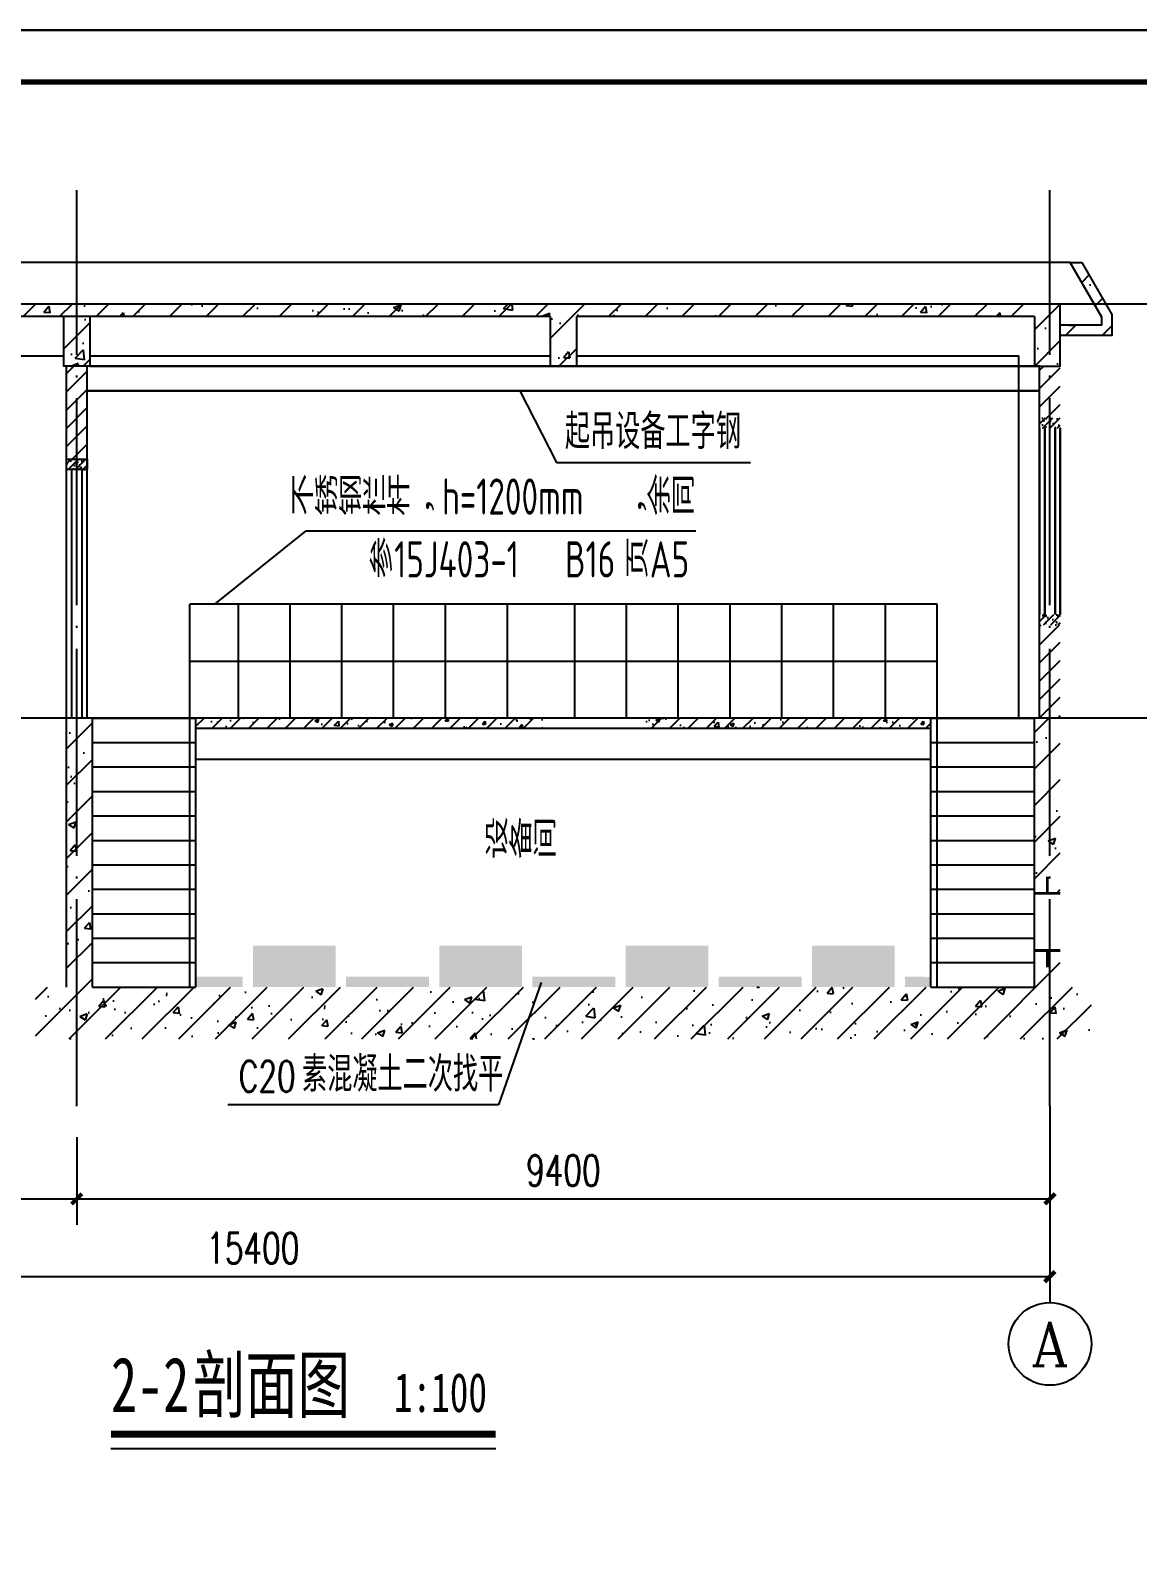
# Model space of a CAD drawing. Header units: millimetres. Extents: x 1742399 to 4898386, y 2481636 to 5226310.
# Drawn here: x 2260000 to 2270698, y 2601581 to 2616214 of the extents above; entities that cross this region are included whole.
import ezdxf
from ezdxf.enums import TextEntityAlignment as Align

# ---------------------------------------------------------------- set-up
doc = ezdxf.new("R2010")
doc.units = ezdxf.units.MM
doc.header["$LTSCALE"] = 1000
doc.linetypes.add('DOTE', pattern=[2.42, 2, -0.2, 0.02, -0.2])
for name, color, linetype in [('02', 1, 'Continuous'), ('AXIS', 3, 'Continuous'), ('AXIS_TEXT', 7, 'Continuous'), ('DIM_LEAD', 3, 'Continuous'), ('DIM_SYMB', 3, 'Continuous'), ('DOTE', 1, 'DOTE'), ('PUB_DIM', 3, 'Continuous'), ('PUB_TITLE', 4, 'Continuous'), ('STAIR', 2, 'Continuous'), ('TWT_DIM', 3, 'Continuous'), ('YHG_文字', 7, 'Continuous'), ('YHJ_剖面_梁板', 4, 'Continuous'), ('YHJ_平面_砖墙', 4, 'Continuous'), ('YHJ_看线', 144, 'Continuous'), ('YHJ_门窗细线', 160, 'Continuous'), ('附属构件', 6, 'Continuous')]:
    doc.layers.add(name, color=color, linetype=linetype)
doc.styles.add('_TCH_AXIS', font='COMPLEX', dxfattribs={"bigfont": 'GBCBIG'})
doc.styles.add('_TCH_DIM', font='SIMPLEX', dxfattribs={"bigfont": 'GBCBIG'})
doc.styles.add('_TCH_DIM_T3', font='SIMPLEX', dxfattribs={"width": 0.705882, "bigfont": 'GBCBIG'})
doc.styles.add('biaotilan', font='', dxfattribs={"width": 0.7})
doc.styles.add('COMPLEX', font='COMPLEX')
doc.styles.add('TSSD_Rein', font='TSSDENG', dxfattribs={"width": 0.7, "bigfont": '@1HZTXT'})
doc.styles.get('biaotilan').set_extended_font_data('SimSun')
doc.dimstyles.new('_TCH_ARCH_M_M&&100', dxfattribs={"dimtxt": 297.5, "dimasz": 100, "dimexe": 250, "dimexo": 300, "dimgap": 126.25, "dimtad": 1, "dimdec": 0, "dimzin": 0, "dimdsep": 46, "dimtxsty": '_TCH_DIM_T3', "dimblk": 'ARCHTICK', "dimcen": 0.09, "dimclrt": 7, "dimazin": 2, "dimtfac": 1, "dimtdec": 0, "dimtix": 1, "dimtmove": 2, "dimatfit": 3, "dimfxl": 75, "dimtolj": 1, "dimtzin": 0, "dimarcsym": 0})
doc.dimstyles.new('_TWT_ARCH&&100', dxfattribs={"dimtxt": 297.5, "dimasz": 100, "dimexe": 250, "dimexo": 300, "dimgap": 126.25, "dimtad": 1, "dimdec": 0, "dimzin": 0, "dimdsep": 46, "dimtxsty": '_TCH_DIM_T3', "dimblk": 'ARCHTICK', "dimcen": 0.09, "dimclrt": 7, "dimazin": 2, "dimtfac": 1, "dimtdec": 0, "dimtix": 1, "dimtmove": 2, "dimatfit": 3, "dimfxl": 75, "dimtolj": 1, "dimtzin": 0, "dimarcsym": 0})
pattern_1 = [(45, (39193.54, 5307.74), (-88.388383, 88.388383), [])]
pattern_2 = [(45, (39193.54, 5217.98), (-176.776695, 176.776695), []), (50, (39193.54, 5218), (717.26018, -62.75213), [75, -825]), (355, (39193.54, 5218), (-138.75133, 752.19213), [60, -660]), (100.4514, (39253.3, 5212.75), (578.50938, 689.43954), [63.74019, -701.14211]), (46.1842, (39193.54, 5418), (1067.24105, -165.51901), [112.5, -1237.5]), (96.6356, (39282.5, 5404.2), (934.6627, 974.11787), [95.6103, -1051.713]), (351.1842, (39193.5, 5418), (934.66195, 974.1186), [90, -990]), (21, (39293.54, 5368), (596.90705, -402.61889), [75, -825]), (326, (39293.54, 5368), (243.31533, 725.15005), [60, -660]), (71.4514, (39343.3, 5334.4), (840.22263, 322.5305), [63.74019, -701.14211]), (37.5, (39193.54, 5217.98), (12.159855, 332.893854), [0, -652, 0, -670, 0, -662.5]), (7.5, (39193.54, 5218), (263.069537, 394.411712), [0, -382, 0, -637, 0, -252.5]), (327.5, (38970.54, 5217.98), (533.822436, -22.554872), [0, -250, 0, -780, 0, -1035]), (317.5, (38870.54, 5218), (583.18617, 100.10498), [0, -325, 0, -518, 0, -735])]

# ---------------------------------------------------------------- blocks, each defined once
blk = doc.blocks.new('HAYJZ A3')
blk.add_lwpolyline([(4975, -403417), (46975, -403417), (46975, -433117), (4975, -433117), (4975, -403417)])
at = {"const_width": 50}
blk.add_lwpolyline([(7475, -403917), (46475, -403917), (46475, -432617), (7475, -432617), (7475, -403917)], dxfattribs=at)
at = {"layer": 'PUB_TITLE'}
blk.add_lwpolyline([(4975, -433117), (46975, -433117), (46975, -403417), (4975, -403417)], close=True, dxfattribs=at)
blk = doc.blocks.new('_ArchTick')
at = {"color": 0, "linetype": 'ByBlock', "const_width": 0.4}
blk.add_lwpolyline([(-0.5, -0.5), (0.5, 0.5)], dxfattribs=at)
blk = doc.blocks.new('*D435')
at = {"layer": 'Defpoints', "color": 0, "transparency": 16777216}
for p in [(2254450, 2605419), (2269850, 2605419), (2269850, 2604172)]:
    blk.add_point(p, dxfattribs=at)
at = {"layer": 'TWT_DIM', "color": 0, "lineweight": -2, "transparency": 16777216}
for p, q in [((2254450, 2605119), (2254450, 2603922)), ((2269850, 2605119), (2269850, 2603922)), ((2254450, 2604172), (2269850, 2604172))]:
    blk.add_line(p, q, dxfattribs=at)
at = {"layer": 'TWT_DIM', "color": 0, "lineweight": -2, "transparency": 16777216, "xscale": 100, "yscale": 100, "zscale": 100, "rotation": 180}
blk.add_blockref('_ArchTick', (2254450, 2604172), dxfattribs=at)
at = {"layer": 'TWT_DIM', "color": 0, "lineweight": -2, "transparency": 16777216, "xscale": 100, "yscale": 100, "zscale": 100}
blk.add_blockref('_ArchTick', (2269850, 2604172), dxfattribs=at)
at = {"layer": 'TWT_DIM', "color": 7, "transparency": 16777216, "insert": (2262150, 2604447), "char_height": 297.5, "attachment_point": 5, "style": '_TCH_DIM_T3'}
blk.add_mtext('\\A1;15400', dxfattribs=at)
blk = doc.blocks.new('_AXISO')
blk.add_circle((0, 0), 0.5)
at = {"layer": 'AXIS_TEXT', "style": 'COMPLEX', "width": 1.041667}
blk.add_attdef('A', text='', height=0.56, dxfattribs=at).set_placement((-0.25, -0.28), (0.25, -0.28), align=Align.FIT)
blk = doc.blocks.new('*D436')
at = {"layer": 'Defpoints', "color": 0, "transparency": 16777216}
for p in [(2254450, 2605819), (2260450, 2605819), (2260450, 2604923)]:
    blk.add_point(p, dxfattribs=at)
at = {"layer": 'PUB_DIM', "color": 0, "lineweight": -2, "transparency": 16777216}
for p, q in [((2254450, 2605519), (2254450, 2604673)), ((2260450, 2605519), (2260450, 2604673)), ((2254450, 2604923), (2260450, 2604923))]:
    blk.add_line(p, q, dxfattribs=at)
at = {"layer": 'PUB_DIM', "color": 0, "lineweight": -2, "transparency": 16777216, "xscale": 100, "yscale": 100, "zscale": 100, "rotation": 180}
blk.add_blockref('_ArchTick', (2254450, 2604923), dxfattribs=at)
at = {"layer": 'PUB_DIM', "color": 0, "lineweight": -2, "transparency": 16777216, "xscale": 100, "yscale": 100, "zscale": 100}
blk.add_blockref('_ArchTick', (2260450, 2604923), dxfattribs=at)
at = {"layer": 'PUB_DIM', "color": 7, "transparency": 16777216, "insert": (2257450, 2605198), "char_height": 297.5, "attachment_point": 5, "style": '_TCH_DIM_T3'}
blk.add_mtext('\\A1;6000', dxfattribs=at)
blk = doc.blocks.new('*D437')
at = {"layer": 'Defpoints', "color": 0, "transparency": 16777216}
for p in [(2260450, 2605819), (2269850, 2605819), (2269850, 2604923)]:
    blk.add_point(p, dxfattribs=at)
at = {"layer": 'PUB_DIM', "color": 0, "lineweight": -2, "transparency": 16777216}
for p, q in [((2260450, 2605519), (2260450, 2604673)), ((2269850, 2605519), (2269850, 2604673)), ((2260450, 2604923), (2269850, 2604923))]:
    blk.add_line(p, q, dxfattribs=at)
at = {"layer": 'PUB_DIM', "color": 0, "lineweight": -2, "transparency": 16777216, "xscale": 100, "yscale": 100, "zscale": 100, "rotation": 180}
blk.add_blockref('_ArchTick', (2260450, 2604923), dxfattribs=at)
at = {"layer": 'PUB_DIM', "color": 0, "lineweight": -2, "transparency": 16777216, "xscale": 100, "yscale": 100, "zscale": 100}
blk.add_blockref('_ArchTick', (2269850, 2604923), dxfattribs=at)
at = {"layer": 'PUB_DIM', "color": 7, "transparency": 16777216, "insert": (2265150, 2605198), "char_height": 297.5, "attachment_point": 5, "style": '_TCH_DIM_T3'}
blk.add_mtext('\\A1;9400', dxfattribs=at)

msp = doc.modelspace()

# ---------------------------------------------------------------- hatches: boundary and pattern name
h = msp.add_hatch()
h.set_pattern_fill('钢筋混凝土', color=8, scale=20)
h.set_pattern_definition([(45, (-236124.9, -281523.054), (-35.35533906, 35.35533906), []), (50, (-236124.9, -281523.05), (143.4520365, -12.550427), [15, -165]), (355, (-236124.9, -281523.05), (-27.750267, 150.438427), [12, -132]), (100.4514, (-236112.94, -281524.1), (115.7018763, 137.8879084), [12.748038, -140.2284224]), (46.1842, (-236124.9, -281483.05), (213.44821, -33.103803), [22.5, -247.5]), (96.6356, (-236107.11, -281485.81), (186.932541, 194.823574), [19.122058, -210.3426]), (351.1842, (-236124.9, -281483.05), (186.932389, 194.82372), [18, -198]), (21, (-236104.9, -281493.05), (119.3814104, -80.523778), [15, -165]), (326, (-236104.9, -281493.05), (48.6630664, 145.030009), [12, -132]), (71.4514, (-236094.95, -281499.76), (168.0445257, 64.5060993), [12.748038, -140.2284224]), (37.5, (-236124.9, -281523.054), (2.43197106, 66.5787708), [0, -130.4, 0, -134, 0, -132.5]), (7.5, (-236124.9, -281523.054), (52.6139075, 78.8823424), [0, -76.4, 0, -127.4, 0, -50.5]), (327.5, (-236169.5, -281523.054), (106.7644872, -4.51097435), [0, -50, 0, -156, 0, -207]), (317.5, (-236189.5, -281523.05), (116.6372339, 20.0209965), [0, -65, 0, -103.6, 0, -147])])
h.paths.add_polyline_path([(2269850.4, 2610569.2), (2269750.4, 2610569.2), (2269750.4, 2610469.2), (2269850.4, 2610469.2)])
h.paths.add_polyline_path([(2269950.4, 2610569.2), (2269850.4, 2610569.2), (2269850.4, 2610469.2), (2269950.4, 2610469.2)])
h.paths.add_polyline_path([(2269850.4, 2612469.2), (2269750.4, 2612469.2), (2269750.4, 2612369.2), (2269850.4, 2612369.2)])
h.paths.add_polyline_path([(2269950.4, 2612469.2), (2269850.4, 2612469.2), (2269850.4, 2612369.2), (2269950.4, 2612369.2)])
h = msp.add_hatch()
h.set_pattern_fill('钢筋混凝土', color=8, scale=20)
h.set_pattern_definition([(45, (-235024.9, -281523.054), (-35.35533906, 35.35533906), []), (50, (-235024.9, -281523.05), (143.4520365, -12.550427), [15, -165]), (355, (-235024.9, -281523.05), (-27.750267, 150.438427), [12, -132]), (100.4514, (-235012.94, -281524.1), (115.7018763, 137.8879084), [12.748038, -140.2284224]), (46.1842, (-235024.9, -281483.05), (213.44821, -33.103803), [22.5, -247.5]), (96.6356, (-235007.11, -281485.81), (186.932541, 194.823574), [19.122058, -210.3426]), (351.1842, (-235024.9, -281483.05), (186.932389, 194.82372), [18, -198]), (21, (-235004.9, -281493.05), (119.3814104, -80.523778), [15, -165]), (326, (-235004.9, -281493.05), (48.6630664, 145.030009), [12, -132]), (71.4514, (-234994.95, -281499.76), (168.0445257, 64.5060993), [12.748038, -140.2284224]), (37.5, (-235024.9, -281523.054), (2.43197106, 66.5787708), [0, -130.4, 0, -134, 0, -132.5]), (7.5, (-235024.9, -281523.054), (52.6139075, 78.8823424), [0, -76.4, 0, -127.4, 0, -50.5]), (327.5, (-235069.5, -281523.054), (106.7644872, -4.51097435), [0, -50, 0, -156, 0, -207]), (317.5, (-235089.5, -281523.05), (116.6372339, 20.0209965), [0, -65, 0, -103.6, 0, -147])])
h.paths.add_polyline_path([(2260550.4, 2611969.2), (2260350.4, 2611969.2), (2260350.4, 2612069.2), (2260550.4, 2612069.2)])
h = msp.add_hatch()
h.set_pattern_fill('钢筋混凝土', color=8, scale=50)
h.set_pattern_definition([(45, (-235024.9, -281523.05), (-88.3883476, 88.3883476), []), (50, (-235024.9, -281523.05), (358.630091, -31.376067), [37.5, -412.5]), (355, (-235024.9, -281523.05), (-69.375667, 376.096067), [30, -330]), (100.4514, (-234995, -281525.67), (289.25469, 344.71977), [31.870095, -350.571056]), (46.1842, (-235024.9, -281423.05), (533.620524, -82.759507), [56.25, -618.75]), (96.6356, (-234980.43, -281429.95), (467.33135, 487.058935), [47.805144, -525.8565]), (351.1842, (-235024.9, -281423.05), (467.33097, 487.0593), [45, -495]), (21, (-234974.9, -281448.05), (298.453526, -201.309445), [37.5, -412.5]), (326, (-234974.9, -281448.05), (121.657666, 362.575023), [30, -330]), (71.4514, (-234950.03, -281464.83), (420.111314, 161.265248), [31.870095, -350.571056]), (37.5, (-235024.9, -281523.05), (6.0799277, 166.446927), [0, -326, 0, -335, 0, -331.25]), (7.5, (-235024.9, -281523.05), (131.534769, 197.205856), [0, -191, 0, -318.5, 0, -126.25]), (327.5, (-235136.4, -281523.05), (266.911218, -11.277436), [0, -125, 0, -390, 0, -517.5]), (317.5, (-235186.4, -281523.05), (291.593085, 50.052491), [0, -162.5, 0, -259, 0, -367.5])])
h.paths.add_polyline_path([(2261600.4, 2609569.2), (2264950.4, 2609569.2), (2264950.4, 2609469.2), (2261600.4, 2609469.2)])
h.paths.add_polyline_path([(2265950.4, 2609569.2), (2269150.4, 2609569.2), (2268700.4, 2609569.2), (2268700.4, 2609469.2), (2265950.4, 2609469.2)])
at = {"layer": 'YHJ_剖面_梁板'}
h = msp.add_hatch(dxfattribs=at)
h.set_pattern_fill('钢筋混凝土', color=8, scale=100)
h.set_pattern_definition(pattern_2)
h.paths.add_polyline_path([(2260450.4, 2613449.2), (2260325.4, 2613449.2), (2260325.4, 2612969.2), (2260450.4, 2612969.2)], flags=17)
h.paths.add_polyline_path([(2260575.4, 2613449.2), (2260450.4, 2613449.2), (2260450.4, 2612969.2), (2260575.4, 2612969.2)], flags=17)
h.paths.add_polyline_path([(2265275.4, 2613449.2), (2269700.4, 2613449.2), (2269700.4, 2612969.2), (2269750.4, 2612969.2), (2269850.4, 2612969.2), (2269850.4, 2613569.2), (2269700.4, 2613569.2), (2260450.4, 2613569.2), (2260450.4, 2613449.2), (2260575.4, 2613449.2), (2265025.4, 2613449.2), (2265025.4, 2612969.2), (2265275.4, 2612969.2)])
h.paths.add_polyline_path([(2260450.4, 2613569.2), (2254450.4, 2613569.2), (2254450.4, 2613069.2), (2254600.4, 2613069.2), (2254600.4, 2613449.2), (2257325.4, 2613449.2), (2257325.4, 2612969.2), (2257575.4, 2612969.2), (2257575.4, 2613449.2), (2260450.4, 2613449.2)])
h.paths.add_polyline_path([(2254450.4, 2613569.2), (2254350.4, 2613569.2), (2254350.4, 2613369.2), (2253950.4, 2613369.2), (2253950.4, 2613442.4), (2254023.6, 2613569.2), (2253908.1, 2613569.2), (2253850.4, 2613469.2), (2253850.4, 2613269.2), (2254350.4, 2613269.2), (2254350.4, 2613069.2), (2254450.4, 2613069.2)])
h.paths.add_polyline_path([(2254254.5, 2613969.2), (2254139, 2613969.2), (2253908.1, 2613569.2), (2254023.6, 2613569.2)])
h.paths.add_polyline_path([(2269950.4, 2613569.2), (2269850.4, 2613569.2), (2269850.4, 2612969.2), (2269950.4, 2612969.2)])
h.paths.add_polyline_path([(2270450.4, 2613469.2), (2270392.6, 2613569.2), (2270277.2, 2613569.2), (2270350.4, 2613442.4), (2270350.4, 2613369.2), (2269950.4, 2613369.2), (2269950.4, 2613269.2), (2270450.4, 2613269.2)])
h.paths.add_polyline_path([(2270161.7, 2613969.2), (2270046.2, 2613969.2), (2270277.2, 2613569.2), (2270392.6, 2613569.2)])
h = msp.add_hatch(dxfattribs=at)
h.set_pattern_fill('普通砖', color=8, scale=50)
h.set_pattern_definition(pattern_1)
h.paths.add_polyline_path([(2260550.4, 2612069.2), (2260450.4, 2612069.2), (2260450.4, 2612969.2), (2260550.4, 2612969.2)])
h.paths.add_polyline_path([(2260350.4, 2612969.2), (2260450.4, 2612969.2), (2260450.4, 2612069.2), (2260350.4, 2612069.2)])
h.paths.add_polyline_path([(2254550.4, 2612469.2), (2254450.4, 2612469.2), (2254450.4, 2613069.2), (2254550.4, 2613069.2)])
h.paths.add_polyline_path([(2254450.4, 2612469.2), (2254350.4, 2612469.2), (2254350.4, 2613069.2), (2254450.4, 2613069.2)])
h.paths.add_polyline_path([(2254450.4, 2610469.2), (2254550.4, 2610469.2), (2254550.4, 2609569.2), (2254450.4, 2609569.2)])
h.paths.add_polyline_path([(2254350.4, 2610469.2), (2254450.4, 2610469.2), (2254450.4, 2609569.2), (2254350.4, 2609569.2)])
h = msp.add_hatch(dxfattribs=at)
h.set_pattern_fill('普通砖', color=8, scale=50)
h.set_pattern_definition(pattern_1)
h.paths.add_polyline_path([(2269950.4, 2612469.2), (2269850.4, 2612469.2), (2269850.4, 2612969.2), (2269950.4, 2612969.2)])
h.paths.add_polyline_path([(2269750.4, 2612969.2), (2269850.4, 2612969.2), (2269850.4, 2612469.2), (2269750.4, 2612469.2)])
h.paths.add_polyline_path([(2269950.4, 2609569.2), (2269850.4, 2609569.2), (2269850.4, 2610469.2), (2269950.4, 2610469.2)])
h.paths.add_polyline_path([(2269750.4, 2610469.2), (2269850.4, 2610469.2), (2269850.4, 2609569.2), (2269750.4, 2609569.2)])
h = msp.add_hatch(dxfattribs=at)
h.set_pattern_fill('钢筋混凝土', color=8, scale=100)
h.set_pattern_definition(pattern_2)
h.paths.add_polyline_path([(2260450.4, 2607124.2), (2260350.4, 2607125.8), (2260350.4, 2606969.2), (2260050.4, 2606969.2), (2260050.4, 2606469.2), (2260450.4, 2606469.2)])
h.paths.add_polyline_path([(2269850.4, 2607033.5), (2269700.4, 2607037.9), (2269700.4, 2606969.2), (2268700.4, 2606969.2), (2260600.4, 2606969.2), (2260600.4, 2607121.9), (2260450.4, 2607124.2), (2260450.4, 2606469.2), (2269850.4, 2606469.2)])
h.paths.add_polyline_path([(2260450.4, 2609569.2), (2260350.4, 2609569.2), (2260350.4, 2607125.8), (2260450.4, 2607124.2)])
h.paths.add_polyline_path([(2260600.4, 2609569.2), (2260450.4, 2609569.2), (2260450.4, 2607124.2), (2260600.4, 2607121.9)])
h.paths.add_polyline_path([(2270250.4, 2606969.2), (2269950.4, 2606969.2), (2269950.4, 2607030.6), (2269850.4, 2607033.5), (2269850.4, 2606469.2), (2270250.4, 2606469.2)])
h.paths.add_polyline_path([(2269950.4, 2607323.4), (2269850.4, 2607323.4), (2269850.4, 2607033.5), (2269950.4, 2607030.6)])
h.paths.add_polyline_path([(2269850.4, 2607323.4), (2269700.4, 2607323.4), (2269700.4, 2607037.9), (2269850.4, 2607033.5)])
h.paths.add_polyline_path([(2269850.4, 2609569.2), (2269700.4, 2609569.2), (2269700.4, 2607875.1), (2269850.4, 2607875.1)])
h.paths.add_polyline_path([(2269950.4, 2609569.2), (2269850.4, 2609569.2), (2269850.4, 2607875.1), (2269950.4, 2607875.1)])
h = msp.add_hatch(dxfattribs=at)
h.set_pattern_fill('混凝土', color=8, scale=25)
h.set_pattern_definition([(50, (39193.54, 5217.98), (179.3150457, -15.688034), [18.75, -206.25]), (355, (39193.54, 5217.98), (-34.687833, 188.048033), [15, -165]), (100.4514, (39208.49, 5216.68), (144.627345, 172.3598855), [15.9350475, -175.285528]), (46.1842, (39193.54, 5267.98), (266.810262, -41.379754), [28.125, -309.375]), (96.6356, (39215.78, 5264.53), (233.665676, 243.529468), [23.902572, -262.92825]), (351.1842, (39193.54, 5267.98), (233.665486, 243.52965), [22.5, -247.5]), (21, (39218.54, 5255.48), (149.226763, -100.6547227), [18.75, -206.25]), (326, (39218.54, 5255.48), (60.828833, 181.287511), [15, -165]), (71.4514, (39230.98, 5247.1), (210.055657, 80.632624), [15.9350475, -175.285528]), (37.5, (39193.544, 5217.98), (3.0399638, 83.2234635), [0, -163, 0, -167.5, 0, -165.625]), (7.5, (39193.54, 5217.98), (65.7673844, 98.602928), [0, -95.5, 0, -159.25, 0, -63.125]), (327.5, (39137.794, 5217.98), (133.455609, -5.6387179), [0, -62.5, 0, -195, 0, -258.75]), (317.5, (39112.8, 5217.98), (145.7965423, 25.0262456), [0, -81.25, 0, -129.5, 0, -183.75])])
h.paths.add_polyline_path([(2262050.4, 2607069.2), (2261600.4, 2607069.2), (2261600.4, 2606969.2), (2262050.4, 2606969.2)])
h.paths.add_polyline_path([(2262950.4, 2607112.1), (2262150.4, 2607110.6), (2262150.4, 2606969.2), (2262950.4, 2606969.2)])
h.paths.add_polyline_path([(2262950.4, 2607369.2), (2262150.4, 2607369.2), (2262150.4, 2607110.6), (2262950.4, 2607112.1)])
h.paths.add_polyline_path([(2263850.4, 2607069.2), (2263050.4, 2607069.2), (2263050.4, 2606969.2), (2263850.4, 2606969.2)])
h.paths.add_polyline_path([(2264750.4, 2607115.3), (2263950.4, 2607113.9), (2263950.4, 2606969.2), (2264750.4, 2606969.2)])
h.paths.add_polyline_path([(2264750.4, 2607369.2), (2263950.4, 2607369.2), (2263950.4, 2607113.9), (2264750.4, 2607115.3)])
h.paths.add_polyline_path([(2265650.4, 2607069.2), (2264850.4, 2607069.2), (2264850.4, 2606969.2), (2265650.4, 2606969.2)])
h.paths.add_polyline_path([(2266550.4, 2607118.6), (2265750.4, 2607117.2), (2265750.4, 2606969.2), (2266550.4, 2606969.2)])
h.paths.add_polyline_path([(2266550.4, 2607369.2), (2265750.4, 2607369.2), (2265750.4, 2607117.2), (2266550.4, 2607118.6)])
h.paths.add_polyline_path([(2267450.4, 2607069.2), (2266650.4, 2607069.2), (2266650.4, 2606969.2), (2267450.4, 2606969.2)])
h.paths.add_polyline_path([(2268350.4, 2607076.9), (2267550.4, 2607100), (2267550.4, 2606969.2), (2268350.4, 2606969.2)])
h.paths.add_polyline_path([(2268350.4, 2607369.2), (2267550.4, 2607369.2), (2267550.4, 2607100), (2268350.4, 2607076.9)])
h.paths.add_polyline_path([(2268700.4, 2607066.8), (2268615.4, 2607069.2), (2268450.4, 2607069.2), (2268450.4, 2606969.2), (2268700.4, 2606969.2)])

# ---------------------------------------------------------------- linework, layer by layer
at = {"layer": '02', "const_width": 20}
for points in [[(2269750.4, 2612969.2), (2260575.4, 2612969.2)], [(2269750.4, 2612730.7), (2260550.4, 2612730.7)]]:
    msp.add_lwpolyline(points, dxfattribs=at)
at = {"layer": 'AXIS'}
msp.add_line((2269850.4, 2605819.2), (2269850.4, 2603921.7), dxfattribs=at)
at = {"layer": 'DIM_LEAD'}
for p, q in [((2264730.8, 2612730.7), (2265083.3, 2612037.2)), ((2265083.3, 2612037.2), (2266956.1, 2612037.2)), ((2261783.6, 2610669.2), (2262665.1, 2611379.5)), ((2262665.1, 2611379.5), (2266429.5, 2611379.5)), ((2264935, 2607014.3), (2264524.1, 2605831.3)), ((2264524.1, 2605831.3), (2261910, 2605831.3))]:
    msp.add_line(p, q, dxfattribs=at)
at = {"layer": 'DIM_SYMB', "const_width": 70}
msp.add_lwpolyline([(2260779.8, 2602649.8), (2264496.4, 2602649.8)], dxfattribs=at)
at = {"layer": 'DIM_SYMB'}
msp.add_lwpolyline([(2260779.8, 2602509.8), (2264496.4, 2602509.8)], dxfattribs=at)
at = {"layer": 'DOTE', "linetype": 'DOTE'}
for p, q in [((2260450.4, 2605819.2), (2260450.4, 2614669.2)), ((2270850.4, 2609569.2), (2253450.4, 2609569.2))]:
    msp.add_line(p, q, dxfattribs=at)
at = {"layer": 'DOTE'}
for p, q in [((2269850.4, 2605819.2), (2269850.4, 2614669.2)), ((2270850.4, 2613569.2), (2253450.4, 2613569.2))]:
    msp.add_line(p, q, dxfattribs=at)
at = {"layer": 'STAIR'}
for p, q in [((2260600.4, 2606969.2), (2260600.4, 2609569.2)), ((2260600.4, 2609569.2), (2261600.4, 2609569.2)), ((2261600.4, 2606969.2), (2261600.4, 2609569.2)), ((2268700.4, 2606969.2), (2268700.4, 2609569.2)), ((2268700.4, 2609569.2), (2269700.4, 2609569.2)), ((2269700.4, 2606969.2), (2269700.4, 2609569.2)), ((2260600.4, 2609332.8), (2261600.4, 2609332.8)), ((2268700.4, 2609332.8), (2269700.4, 2609332.8)), ((2260600.4, 2609096.5), (2261600.4, 2609096.5)), ((2268700.4, 2609096.5), (2269700.4, 2609096.5)), ((2260600.4, 2608860.1), (2261600.4, 2608860.1)), ((2268700.4, 2608860.1), (2269700.4, 2608860.1)), ((2260600.4, 2608623.8), (2261600.4, 2608623.8)), ((2268700.4, 2608623.8), (2269700.4, 2608623.8)), ((2260600.4, 2608387.4), (2261600.4, 2608387.4)), ((2268700.4, 2608387.4), (2269700.4, 2608387.4)), ((2260600.4, 2608151), (2261600.4, 2608151)), ((2268700.4, 2608151), (2269700.4, 2608151)), ((2260600.4, 2607914.7), (2261600.4, 2607914.7)), ((2268700.4, 2607914.7), (2269700.4, 2607914.7)), ((2260600.4, 2607678.3), (2261600.4, 2607678.3)), ((2268700.4, 2607678.3), (2269700.4, 2607678.3)), ((2260600.4, 2607442), (2261600.4, 2607442)), ((2268700.4, 2607442), (2269700.4, 2607442)), ((2260600.4, 2607205.6), (2261600.4, 2607205.6)), ((2268700.4, 2607205.6), (2269700.4, 2607205.6)), ((2260600.4, 2606969.2), (2261600.4, 2606969.2)), ((2268700.4, 2606969.2), (2269700.4, 2606969.2))]:
    msp.add_line(p, q, dxfattribs=at)
at = {"layer": 'YHJ_剖面_梁板'}
for p, q in [((2269950.4, 2613569.2), (2254350.4, 2613569.2)), ((2265025.4, 2613449.2), (2257575.4, 2613449.2)), ((2269700.4, 2613449.2), (2265275.4, 2613449.2)), ((2269950.4, 2613469.2), (2269950.4, 2613569.2)), ((2269750.4, 2609569.2), (2269750.4, 2612969.2))]:
    msp.add_line(p, q, dxfattribs=at)
at = {"layer": 'YHJ_剖面_梁板', "const_width": 0.0000001}
for points in [[(2269950.4, 2613269.2), (2270450.4, 2613269.2), (2270450.4, 2613469.2), (2270161.7, 2613969.2)], [(2269950.4, 2606969.2), (2269950.4, 2613369.2)], [(2260600.4, 2609569.2), (2260600.4, 2606969.2)], [(2269950.4, 2609569.2), (2268050.4, 2609569.2)], [(2269700.4, 2609569.2), (2269700.4, 2606969.2)], [(2260600.4, 2607069.2), (2260600.4, 2606969.2), (2260600.4, 2606969.2), (2260600.4, 2607069.2)], [(2262050.4, 2607069.2), (2261600.4, 2607069.2)], [(2262050.4, 2607069.2), (2262050.4, 2606969.2), (2262150.4, 2606969.2), (2262150.4, 2607069.2)], [(2263050.4, 2607069.2), (2263050.4, 2606969.2), (2262950.4, 2606969.2), (2262950.4, 2607069.2)], [(2263850.4, 2607069.2), (2263050.4, 2607069.2)], [(2263850.4, 2607069.2), (2263850.4, 2606969.2), (2263950.4, 2606969.2), (2263950.4, 2607069.2)], [(2264850.4, 2607069.2), (2264850.4, 2606969.2), (2264750.4, 2606969.2), (2264750.4, 2607069.2)], [(2265650.4, 2607069.2), (2264850.4, 2607069.2)], [(2265650.4, 2607069.2), (2265650.4, 2606969.2), (2265750.4, 2606969.2), (2265750.4, 2607069.2)], [(2266650.4, 2607069.2), (2266650.4, 2606969.2), (2266550.4, 2606969.2), (2266550.4, 2607069.2)], [(2267450.4, 2607069.2), (2266650.4, 2607069.2)], [(2267450.4, 2607069.2), (2267450.4, 2606969.2), (2267550.4, 2606969.2), (2267550.4, 2607069.2)], [(2268450.4, 2607069.2), (2268450.4, 2606969.2), (2268350.4, 2606969.2), (2268350.4, 2607069.2)], [(2268700.4, 2607069.2), (2268450.4, 2607069.2)], [(2260350.4, 2606969.2), (2260050.4, 2606969.2), (2260050.4, 2606469.2)], [(2269700.4, 2606969.2), (2260600.4, 2606969.2)], [(2269950.4, 2606969.2), (2270250.4, 2606969.2), (2270250.4, 2606469.2)], [(2270250.4, 2606469.2), (2270350.4, 2606469.2), (2270350.4, 2606369.2), (2260050.4, 2606369.2), (2259950.4, 2606369.2), (2259950.4, 2606469.2), (2260050.4, 2606469.2)], [(2270250.4, 2606469.2), (2260050.4, 2606469.2)]]:
    msp.add_lwpolyline(points, dxfattribs=at)
at = {"layer": 'YHJ_剖面_梁板'}
for points in [[(2269950.4, 2613269.2), (2270450.4, 2613269.2), (2270450.4, 2613469.2), (2270161.7, 2613969.2)], [(2269950.4, 2613369.2), (2270350.4, 2613369.2), (2270350.4, 2613442.4), (2270046.2, 2613969.2)], [(2270046.2, 2613969.2), (2270161.7, 2613969.2)], [(2260575.4, 2613449.2), (2260575.4, 2612969.2), (2260325.4, 2612969.2), (2260325.4, 2613449.2)], [(2265275.4, 2613449.2), (2265275.4, 2612969.2), (2265025.4, 2612969.2), (2265025.4, 2613449.2)], [(2269700.4, 2613449.2), (2269700.4, 2612969.2), (2269950.4, 2612969.2), (2269950.4, 2613569.2), (2269700.4, 2613569.2)], [(2260350.4, 2609569.2), (2260350.4, 2612969.2)], [(2260550.4, 2609569.2), (2260550.4, 2612969.2)], [(2260350.4, 2606969.2), (2260350.4, 2609569.2)]]:
    msp.add_lwpolyline(points, dxfattribs=at)
at = {"layer": 'YHJ_剖面_梁板', "const_width": 0.0000001}
for points in [[(2269750.4, 2612369.2), (2269950.4, 2612369.2), (2269950.4, 2612469.2), (2269750.4, 2612469.2)], [(2269750.4, 2610469.2), (2269950.4, 2610469.2), (2269950.4, 2610569.2), (2269750.4, 2610569.2)], [(2262950.4, 2607369.2), (2262150.4, 2607369.2), (2262150.4, 2606969.2), (2262950.4, 2606969.2)], [(2264750.4, 2607369.2), (2263950.4, 2607369.2), (2263950.4, 2606969.2), (2264750.4, 2606969.2)], [(2266550.4, 2607369.2), (2265750.4, 2607369.2), (2265750.4, 2606969.2), (2266550.4, 2606969.2)], [(2268350.4, 2607369.2), (2267550.4, 2607369.2), (2267550.4, 2606969.2), (2268350.4, 2606969.2)]]:
    msp.add_lwpolyline(points, close=True, dxfattribs=at)
at = {"layer": 'YHJ_剖面_梁板'}
msp.add_lwpolyline([(2260550.4, 2611969.2), (2260350.4, 2611969.2), (2260350.4, 2612069.2), (2260550.4, 2612069.2)], close=True, dxfattribs=at)
at = {"layer": 'YHJ_平面_砖墙'}
for points in [[(2269750.4, 2609569.2), (2254350.4, 2609569.2)], [(2269850.4, 2609569.2), (2268050.4, 2609569.2)], [(2268700.4, 2609469.2), (2261600.4, 2609469.2)]]:
    msp.add_lwpolyline(points, dxfattribs=at)
at = {"layer": 'YHJ_看线'}
for p, q in [((2270046.2, 2613969.2), (2254254.5, 2613969.2)), ((2269550.4, 2609569.2), (2269550.4, 2613069.2))]:
    msp.add_line(p, q, dxfattribs=at)
for points in [[(2257575.4, 2613069.2), (2260325.4, 2613069.2)], [(2260575.4, 2613069.2), (2265025.4, 2613069.2)], [(2265275.4, 2613069.2), (2269550.4, 2613069.2)], [(2268700.4, 2609169.2), (2261600.4, 2609169.2)]]:
    msp.add_lwpolyline(points, dxfattribs=at)
at = {"layer": 'YHJ_门窗细线'}
for p, q in [((2260350.4, 2609569.2), (2260350.4, 2611969.2)), ((2260400.4, 2609569.2), (2260400.4, 2611969.2)), ((2260500.4, 2609569.2), (2260500.4, 2611969.2)), ((2260550.4, 2609569.2), (2260550.4, 2611969.2))]:
    msp.add_line(p, q, dxfattribs=at)
for points in [[(2269750.4, 2610569.2), (2269750.4, 2610569.2), (2269750.4, 2612369.2), (2269750.4, 2612369.2)], [(2269800.4, 2610569.2), (2269800.4, 2610569.2), (2269800.4, 2612369.2), (2269800.4, 2612369.2)], [(2269900.4, 2610569.2), (2269900.4, 2610569.2), (2269900.4, 2612369.2), (2269900.4, 2612369.2)], [(2269950.4, 2610569.2), (2269950.4, 2610569.2), (2269950.4, 2612369.2), (2269950.4, 2612369.2)]]:
    msp.add_lwpolyline(points, close=True, dxfattribs=at)
at = {"layer": '附属构件'}
for points in [[(2261540.4, 2606969.2), (2261540.4, 2609569.2), (2261540.4, 2610669.2)], [(2268760.4, 2610669.2), (2261540.4, 2610669.2)], [(2262010.4, 2609569.2), (2262010.4, 2610669.2)], [(2262510.4, 2609569.2), (2262510.4, 2610669.2)], [(2263010.4, 2609569.2), (2263010.4, 2610669.2)], [(2263510.4, 2609569.2), (2263510.4, 2610669.2)], [(2264010.4, 2609569.2), (2264010.4, 2610669.2)], [(2264610.4, 2609569.2), (2264610.4, 2610669.2)], [(2265260.4, 2609569.2), (2265260.4, 2610669.2)], [(2265760.4, 2609569.2), (2265760.4, 2610669.2)], [(2266260.4, 2609569.2), (2266260.4, 2610669.2)], [(2266760.4, 2609569.2), (2266760.4, 2610669.2)], [(2267260.4, 2609569.2), (2267260.4, 2610669.2)], [(2267760.4, 2609569.2), (2267760.4, 2610669.2)], [(2268260.4, 2609569.2), (2268260.4, 2610669.2)], [(2268760.4, 2606969.2), (2268760.4, 2609569.2), (2268760.4, 2610669.2)], [(2261540.4, 2610119.2), (2268760.4, 2610119.2)]]:
    msp.add_lwpolyline(points, dxfattribs=at)
at = {"layer": '附属构件', "const_width": 27.5}
for points in [[(2269825.4, 2608036.8), (2269825.4, 2607875.1)], [(2269700.4, 2607875.1), (2269950.4, 2607875.1)], [(2269700.4, 2607323.4), (2269950.4, 2607323.4)], [(2269825.4, 2607161.7), (2269825.4, 2607323.4)]]:
    msp.add_lwpolyline(points, dxfattribs=at)

# ---------------------------------------------------------------- block references
msp.add_blockref('HAYJZ A3', (2238308.5, 3019631.2))
at = {"layer": 'AXIS'}
ref = msp.add_blockref('_AXISO', (2269850.4, 2603521.7), dxfattribs=dict(at, xscale=800, yscale=800, zscale=800))
ref.add_attrib('A', 'A', dxfattribs={"layer": 'AXIS_TEXT', "height": 425.2, "style": '_TCH_AXIS'}).set_placement((2269668.1, 2603309.1), (2270032.6, 2603309.1), align=Align.FIT)

# ---------------------------------------------------------------- texts
at = {"layer": 'DIM_LEAD', "color": 7, "style": '_TCH_DIM'}
for s, p in [('起吊设备工字钢', (2265164.4, 2612168.3)), ('素混凝土二次找平', (2262625, 2605958.7))]:
    msp.add_text(s, height=337.59, dxfattribs=at).set_placement(p)
at = {"layer": 'DIM_LEAD', "color": 7}
for s, height, style, width, p in [('不锈钢栏杆，', 350, 'TSSD_Rein', 0.7, (2262507.4, 2611534.1)), ('h=1200mm', 350, 'TSSD_Rein', 0.7, (2263977.4, 2611534.1)), ('，余同', 350, 'TSSD_Rein', 0.7, (2265720.7, 2611534.1)), ('参', 350, 'TSSD_Rein', 0.7, (2263270.5, 2610927.2)), ('15J403-1', 350, 'TSSD_Rein', 0.7, (2263515.5, 2610927.2)), ('B16', 350, 'TSSD_Rein', 0.7, (2265165.5, 2610927.2)), ('页', 350, 'TSSD_Rein', 0.7, (2265740.3, 2610927.2)), ('A5', 350, 'TSSD_Rein', 0.7, (2265985.3, 2610927.2)), ('C20', 297.5, '_TCH_DIM', 0.705882, (2262015, 2605958.7))]:
    msp.add_text(s, height=height, dxfattribs=dict(at, style=style, width=width)).set_placement(p)
at = {"layer": 'DIM_SYMB', "color": 7, "style": 'biaotilan', "width": 0.7}
for s, height, p in [('2-2', 528.69, (2260779.8, 2602863.7)), ('剖面图', 528.69, (2261573.7, 2602863.7)), ('1:100', 377.64, (2263513.3, 2602863.7))]:
    msp.add_text(s, height=height, dxfattribs=at).set_placement(p)
at = {"layer": 'YHG_文字', "style": 'TSSD_Rein', "width": 0.7}
msp.add_text('设备间', height=350, dxfattribs=at).set_placement((2264385.7, 2608219.1))

# ---------------------------------------------------------------- dimensions: what is measured, and where the dimension line sits
at = {"layer": 'PUB_DIM'}
for p1, p2, picture, middle in [((2254450.4, 2605819.2), (2260450.4, 2605819.2), '*D436', (2257450.4, 2605198.4)), ((2260450.4, 2605819.2), (2269850.4, 2605819.2), '*D437', (2265150.4, 2605198.4))]:
    dim = msp.add_aligned_dim(p1=p1, p2=p2, distance=-895.8, dimstyle='_TCH_ARCH_M_M&&100', dxfattribs=at)
    dim.commit()
    dim.dimension.update_dxf_attribs({"geometry": picture, "text_midpoint": middle})
at = {"layer": 'TWT_DIM'}
dim = msp.add_aligned_dim(p1=(2254450.4, 2605419.2), p2=(2269850.4, 2605419.2), distance=-1247.5, dimstyle='_TWT_ARCH&&100', dxfattribs=at)
dim.commit()
dim.dimension.update_dxf_attribs({"geometry": '*D435', "text_midpoint": (2262150.4, 2604446.7)})

doc.saveas('drawing.dxf')
